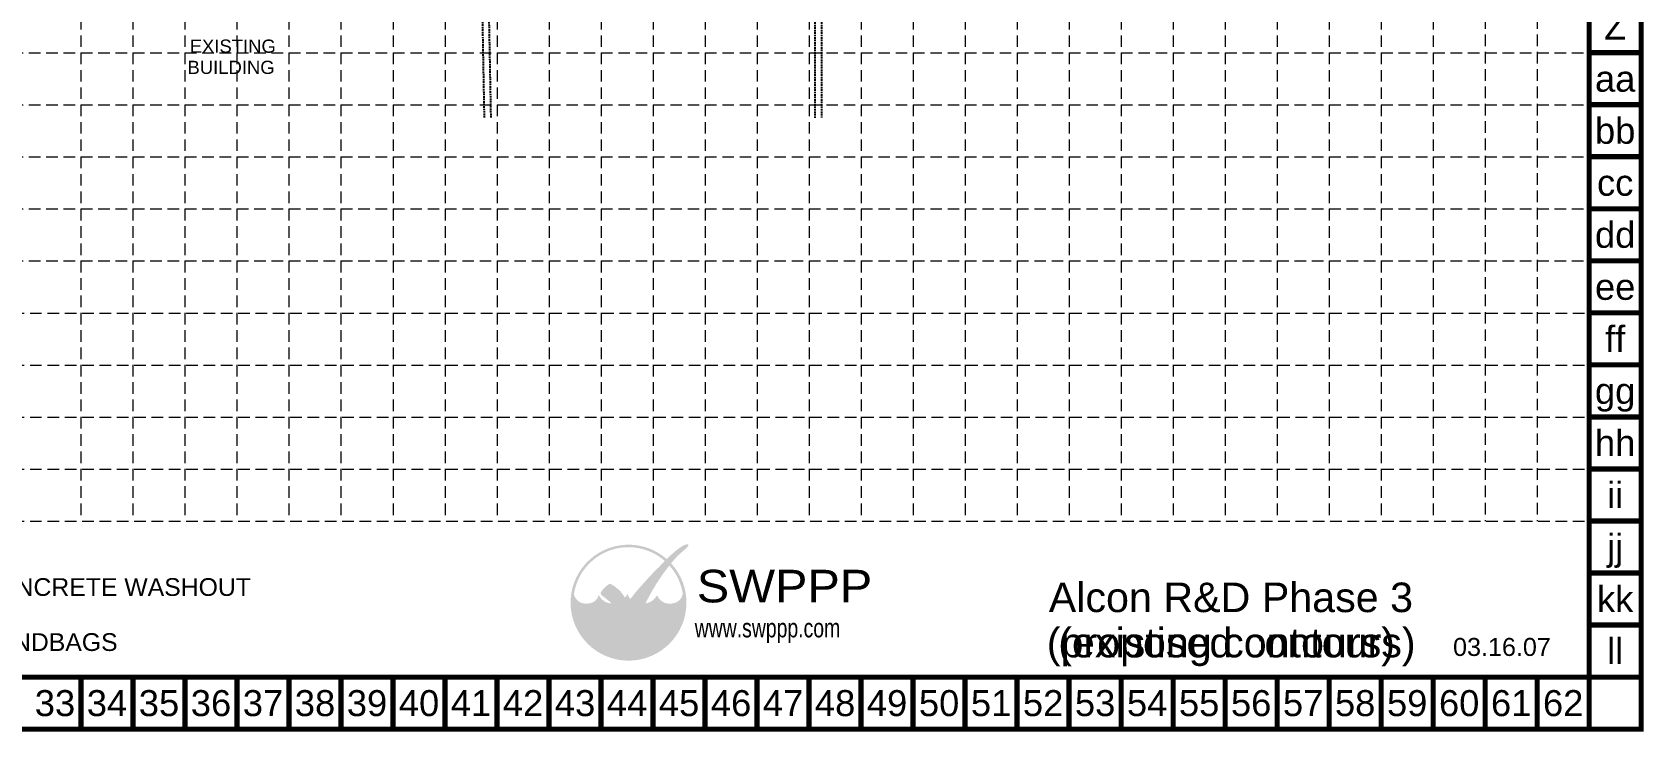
# Model space of a CAD drawing. Header units: feet. Extents: x 2331696 to 2332706, y 6924295 to 6924927.
# Drawn here: x 2332217.7 to 2332705.7, y 6924295.1 to 6924506.8 of the extents above; entities that cross this region are included whole.
import ezdxf
from ezdxf.enums import TextEntityAlignment as Align

# ---------------------------------------------------------------- set-up
doc = ezdxf.new("R2010")
doc.units = ezdxf.units.FT
doc.header["$MEASUREMENT"] = 0
doc.linetypes.add('DASHED', pattern=[0.75, 0.5, -0.25])
doc.linetypes.add('HIDDEN', pattern=[0.375, 0.25, -0.125])
for name, color, linetype in [('A-BULDG-TXT', 4, 'Continuous'), ('BASE', 7, 'Continuous'), ('EC', 35, 'Continuous'), ('EX-SD', 91, 'Continuous'), ('GRID', 254, 'HIDDEN'), ('LEGEND', 7, 'Continuous'), ('LOGO', 7, 'Continuous'), ('PC', 35, 'Continuous')]:
    doc.layers.add(name, color=color, linetype=linetype)
doc.styles.add("L200'", font='ARIAL.TTF', dxfattribs={"height": 0.001969})
doc.styles.add('LOGO1', font='Rockeb.TTF', dxfattribs={"height": 25})
doc.styles.get("Standard").update_dxf_attribs({"font": 'ARIAL.TTF'})

# ---------------------------------------------------------------- blocks, each defined once
blk = doc.blocks.new('new logo')
at = {"layer": 'LOGO'}
h = blk.add_hatch(color=170, dxfattribs=at)
h.paths.add_polyline_path([(67.4, 44.1), (66.8, 44.7), (66.3, 45.2), (66, 45.8), (65.5, 46.4), (65.1, 47.2), (64.7, 47.9), (64.4, 48.5), (64.2, 49), (63.9, 49.6), (63.7, 50.1), (63.3, 51), (62.9, 52), (62.6, 52.8), (62.4, 53.3), (62.2, 53.7), (62.1, 54.2), (61.9, 54.7), (61.7, 55.2), (61.5, 55.7), (61.3, 56.3), (61, 56.8), (60.8, 57.4), (60.5, 57.9), (60.2, 58.5), (60, 59.1), (59.7, 59.6), (59.3, 60.2), (59, 60.8), (58.7, 61.3), (58.3, 61.9), (58, 62.4), (57.6, 62.9), (57.3, 63.4), (56.9, 63.9), (56.6, 64.3), (56.3, 64.7), (55.9, 65.1), (55.6, 65.5), (55.2, 65.9), (54.9, 66.2), (54, 66.2), (52.9, 66.3), (52, 66.5), (51.5, 66.6), (50.9, 66.8), (50.3, 67), (49.4, 67.4), (48.3, 67.9), (47.3, 68.6), (46.5, 69.3), (45.7, 70), (45, 70.8), (44.4, 71.5), (44, 72.2), (43.6, 72.7), (43.4, 72.9), (43.2, 73.2), (43.1, 73.4), (43, 73.5), (42.8, 73.7), (42.7, 73.7), (42.7, 73.8), (42.6, 73.8), (42.5, 73.7), (42.5, 73.6), (42.4, 73.5), (42.4, 73.4), (42.3, 73.2), (42.2, 72.8), (42, 72.1), (41.7, 71.5), (41.4, 70.9), (41, 70.3), (40.5, 69.8), (40, 69.2), (39.4, 68.7), (38.8, 68.2), (38.1, 67.7), (37.3, 67.3), (36.5, 66.9), (35.7, 66.6), (34.9, 66.3), (34, 66.1), (33, 66), (31.9, 65.9), (30.8, 65.9), (29.6, 65.9), (28.6, 66), (27.6, 66.1), (26.7, 66.4), (25.8, 66.7), (25, 67.1), (24.1, 67.6), (23.2, 68.2), (22.4, 68.9), (21.8, 69.5), (21.4, 69.9), (21, 70.4), (20.6, 70.9), (20.2, 71.5), (19.9, 72.1), (19.5, 72.9), (19.2, 73.8), (18.9, 74.8, -0.595729), (106.3, 106.8), (107, 107.5), (107.5, 108), (108.1, 108.6, 37.93689), (112.3, 104.5), (112.1, 104.2), (111.6, 103.7), (111.1, 103.1), (110.6, 102.5, -0.146449), (123.6, 75), (123.3, 74.5), (123.1, 74), (122.9, 73.5), (122.8, 73.1), (122.5, 72.4), (122.2, 71.7), (121.9, 71.1), (121.5, 70.5), (121.1, 70), (120.7, 69.5), (120.2, 69), (119.6, 68.6), (119, 68.1), (118.4, 67.7), (117.8, 67.4), (117.1, 67), (116.5, 66.7), (115.8, 66.5), (115, 66.3), (114.3, 66.1), (113.5, 66), (112.7, 65.9), (111.9, 65.8), (111.1, 65.8), (110.3, 65.8), (109.4, 65.9), (108.6, 66), (107.7, 66.2), (106.8, 66.4), (105.9, 66.7), (105.1, 67.1), (104.3, 67.5), (103.5, 68), (102.8, 68.6), (102.1, 69.3), (101.4, 70), (100.8, 70.7), (100.2, 71.4), (99.8, 72), (99.5, 72.5), (99.4, 72.8), (99.3, 73), (99.1, 73.2), (99, 73.4), (98.9, 73.5), (98.8, 73.6), (98.7, 73.6), (98.6, 73.6), (98.5, 73.5), (98.4, 73.4), (98.4, 73.3), (98.3, 73.2), (98.2, 73), (98.1, 72.8), (97.8, 72.4), (97.4, 71.8), (96.9, 71.1), (96.4, 70.5), (95.9, 70.1), (95.4, 69.6), (94.8, 69.1), (94.2, 68.6), (93.5, 68.2), (92.8, 67.7), (91.9, 67.3), (91, 66.9), (90.1, 66.6), (89.4, 66.4), (88.6, 66.2), (87.8, 66.1), (87.6, 65.6), (87.4, 65.1), (87.1, 64.4), (86.9, 63.8), (86.6, 63), (86.3, 62.2), (85.9, 61.3), (85.6, 60.4), (85.3, 59.5), (84.9, 58.6), (84.6, 57.7), (84.2, 56.7), (83.9, 55.8), (83.5, 54.9), (83.2, 54), (82.9, 53.2), (82.6, 52.4), (82.3, 51.6), (82.1, 51), (81.9, 50.3), (81.6, 49.8), (81.3, 48.9), (80.9, 48.1), (80.5, 47.3), (80.1, 46.6), (79.6, 45.9), (79.1, 45.4), (78.6, 44.8), (78.1, 44.3), (77.6, 43.9), (77, 43.5), (76.5, 43.1), (75.9, 42.8), (75.3, 42.6), (74.6, 42.3), (73.7, 42.1), (73, 41.9), (72.2, 41.9), (71.6, 42), (70.9, 42.2), (70.1, 42.5), (69.4, 42.8), (68.7, 43.1), (68, 43.5)])
h.paths.add_polyline_path([(71.8, 72), (70.7, 73.9), (70.1, 75.2), (69.7, 74.3), (68.7, 72.6), (67.9, 71.7), (67.9, 71.5), (68.1, 71.2), (68.3, 71), (68.4, 70.8), (68.5, 70.6), (68.7, 70.4), (68.8, 70.2), (68.9, 70.1), (69, 70), (69.1, 69.8), (69.3, 69.7), (69.4, 69.7), (69.5, 69.6), (69.6, 69.5), (69.7, 69.5), (69.8, 69.4), (69.9, 69.4), (70.1, 69.3), (70.2, 69.3), (70.3, 69.2), (70.4, 69.2), (70.5, 69.2), (70.6, 69.2), (70.8, 69.2), (70.9, 69.2), (71, 69.2), (71.1, 69.2), (71.2, 69.2), (71.3, 69.2), (71.4, 69.2), (71.5, 69.2), (71.6, 69.2), (71.7, 69.3), (71.8, 69.3), (71.9, 69.3), (72, 69.4), (72.1, 69.5), (72.2, 69.5), (72.3, 69.6), (72.5, 69.6), (72.6, 69.7), (72.7, 69.8), (72.8, 69.9), (72.9, 70), (73, 70.1), (73.1, 70.2), (73.2, 70.3), (73.3, 70.4), (72.5, 71.1)], flags=17)
blk.add_hatch(color=240, dxfattribs=at).paths.add_polyline_path([(117.7, 117.3), (118.9, 118.2), (119.8, 118.9), (120.6, 119.5), (121.3, 119.9), (121.9, 120.3), (122.4, 120.6), (122.8, 120.9), (123.1, 121.1), (123.4, 121.3), (123.7, 121.4), (124, 121.6), (124.2, 121.7), (124.4, 121.8), (124.6, 121.9), (124.8, 121.9), (125, 122), (125.2, 122.1), (125.4, 122.2), (125.6, 122.2), (125.8, 122.3), (125.9, 122.4), (126.1, 122.4), (126.3, 122.5), (126.4, 122.5), (126.6, 122.6), (126.7, 122.6), (126.8, 122.7), (126.9, 122.7), (127.1, 122.7), (127.2, 122.8), (127.3, 122.8), (127.4, 122.8), (127.5, 122.8), (127.6, 122.8), (127.7, 122.8), (127.8, 122.8), (127.9, 122.8), (128, 122.8), (128.1, 122.8), (128.1, 122.8), (128.2, 122.8), (128.3, 122.8), (128.4, 122.8), (128.4, 122.7), (128.5, 122.7), (128.5, 122.7), (128.6, 122.7), (128.6, 122.6), (128.7, 122.6), (128.7, 122.6), (128.7, 122.5), (128.7, 122.5), (128.8, 122.4), (128.8, 122.4), (128.8, 122.3), (128.8, 122.3), (128.8, 122.2), (128.8, 122.1), (128.8, 122.1), (128.8, 122), (128.8, 121.9), (128.8, 121.8), (128.8, 121.8), (128.8, 121.7), (128.8, 121.6), (128.7, 121.5), (128.7, 121.4), (128.7, 121.3), (128.6, 121.3), (128.6, 121.2), (128.5, 121.1), (128.4, 121), (128.4, 120.8), (128.3, 120.7), (128.2, 120.6), (128.1, 120.4), (128, 120.3), (127.8, 120.1), (127.7, 120), (127.6, 119.8), (127.4, 119.6), (127.3, 119.4), (127.1, 119.2), (126.8, 119), (126.6, 118.8), (126.3, 118.5), (125.9, 118.2), (125.5, 117.9), (125.1, 117.5), (124.6, 117), (124, 116.6), (123.5, 116.1), (122.9, 115.6), (122.3, 115.1), (121.7, 114.5), (121.1, 114), (120.6, 113.5), (120, 113), (119.5, 112.5), (119, 112), (118.5, 111.5), (118, 111), (117.5, 110.5), (117, 109.9), (116.5, 109.4), (116, 108.8), (115.5, 108.3), (115, 107.7), (114.5, 107.1), (114, 106.6), (113.5, 106), (113, 105.4), (112.5, 104.8), (112.1, 104.2), (111.6, 103.7), (111.1, 103.1), (110.6, 102.4), (110.1, 101.8), (109.6, 101.1), (109, 100.4), (108.5, 99.7), (107.9, 98.9), (107.3, 98.1), (106.7, 97.3), (106, 96.4), (105.4, 95.6), (104.8, 94.7), (104.2, 93.9), (103.6, 93.1), (103.1, 92.3), (102.5, 91.5), (102, 90.6), (101.4, 89.8), (100.9, 89), (100.3, 88.2), (99.8, 87.3), (99.2, 86.5), (98.6, 85.6), (98.1, 84.7), (97.5, 83.8), (96.9, 82.9), (96.4, 82), (95.9, 81.1), (95.4, 80.3), (94.9, 79.5), (94.5, 78.7), (94, 78), (93.6, 77.2), (93.2, 76.5), (92.8, 75.8), (92.4, 75), (92, 74.3), (91.6, 73.5), (91.2, 72.8), (90.8, 72), (90.4, 71.3), (90, 70.6), (89.6, 69.9), (89.3, 69.3), (89, 68.7), (88.8, 68.2), (88.5, 67.7), (88.3, 67.3), (88.1, 66.9), (88, 66.5), (87.8, 66.1), (87.6, 65.6), (87.4, 65.1), (87.1, 64.4), (86.9, 63.8), (86.6, 63), (86.3, 62.2), (85.9, 61.3), (85.6, 60.4), (85.3, 59.5), (84.9, 58.6), (84.6, 57.7), (84.2, 56.7), (83.9, 55.8), (83.5, 54.9), (83.2, 54), (82.9, 53.2), (82.6, 52.4), (82.3, 51.6), (82.1, 51), (81.9, 50.3), (81.6, 49.8), (81.4, 49.2), (81.2, 48.7), (81, 48.3), (80.8, 47.9), (80.6, 47.5), (80.4, 47.1), (80.2, 46.7), (80, 46.4), (79.7, 46.1), (79.5, 45.8), (79.2, 45.5), (79, 45.2), (78.7, 44.9), (78.5, 44.7), (78.2, 44.4), (78, 44.2), (77.7, 44), (77.4, 43.8), (77.2, 43.6), (76.9, 43.4), (76.6, 43.2), (76.3, 43), (76, 42.9), (75.7, 42.7), (75.5, 42.6), (75.2, 42.5), (74.9, 42.4), (74.6, 42.3), (74.3, 42.2), (74, 42.1), (73.8, 42.1), (73.5, 42), (73.2, 42), (73, 41.9), (72.7, 41.9), (72.5, 41.9), (72.2, 41.9), (72, 42), (71.8, 42), (71.5, 42.1), (71.3, 42.1), (71.1, 42.2), (70.8, 42.2), (70.6, 42.3), (70.4, 42.4), (70.1, 42.5), (69.9, 42.6), (69.6, 42.7), (69.4, 42.8), (69.2, 42.9), (68.9, 43), (68.7, 43.1), (68.5, 43.2), (68.2, 43.4), (68, 43.6), (67.8, 43.7), (67.6, 43.9), (67.4, 44.1), (67.2, 44.3), (67, 44.5), (66.8, 44.7), (66.6, 44.9), (66.5, 45.1), (66.3, 45.4), (66.1, 45.6), (65.9, 45.9), (65.7, 46.2), (65.4, 46.6), (65.2, 47), (65, 47.4), (64.7, 47.9), (64.4, 48.5), (64.2, 49), (63.9, 49.6), (63.7, 50.1), (63.4, 50.7), (63.2, 51.3), (63, 51.8), (62.8, 52.3), (62.6, 52.8), (62.4, 53.3), (62.2, 53.7), (62.1, 54.2), (61.9, 54.7), (61.7, 55.2), (61.5, 55.7), (61.3, 56.3), (61, 56.8), (60.8, 57.4), (60.5, 57.9), (60.2, 58.5), (60, 59.1), (59.7, 59.6), (59.3, 60.2), (59, 60.8), (58.7, 61.3), (58.3, 61.9), (58, 62.4), (57.6, 62.9), (57.3, 63.4), (56.9, 63.9), (56.6, 64.3), (56.3, 64.7), (55.9, 65.1), (55.6, 65.5), (55.2, 65.9), (54.9, 66.3), (54.5, 66.6), (54.1, 67), (53.7, 67.4), (53.3, 67.8), (52.8, 68.1), (52.4, 68.5), (51.9, 68.9), (51.4, 69.3), (50.9, 69.7), (50.5, 70), (50, 70.4), (49.5, 70.8), (49.1, 71.1), (48.7, 71.5), (48.2, 71.8), (47.8, 72.1), (47.5, 72.4), (47.1, 72.7), (46.8, 72.9), (46.6, 73.1), (46.3, 73.3), (46.1, 73.5), (45.9, 73.6), (45.7, 73.8), (45.6, 73.9), (45.5, 74), (45.3, 74.2), (45.2, 74.3), (45.1, 74.4), (45, 74.6), (45, 74.7), (44.9, 74.8), (44.8, 75), (44.8, 75.1), (44.8, 75.2), (44.7, 75.4), (44.7, 75.5), (44.7, 75.7), (44.7, 75.8), (44.7, 76), (44.7, 76.1), (44.7, 76.3), (44.8, 76.4), (44.8, 76.6), (44.9, 76.7), (44.9, 76.9), (45, 77.1), (45.1, 77.2), (45.2, 77.4), (45.3, 77.6), (45.4, 77.8), (45.6, 78), (45.7, 78.2), (45.9, 78.5), (46.1, 78.7), (46.3, 79), (46.6, 79.3), (46.8, 79.5), (47.1, 79.8), (47.3, 80.1), (47.6, 80.4), (47.9, 80.7), (48.2, 81), (48.5, 81.3), (48.8, 81.6), (49.2, 81.9), (49.5, 82.2), (49.8, 82.5), (50.1, 82.7), (50.4, 83), (50.7, 83.2), (51, 83.4), (51.2, 83.6), (51.5, 83.8), (51.7, 83.9), (51.9, 84.1), (52.1, 84.2), (52.2, 84.3), (52.4, 84.4), (52.5, 84.5), (52.7, 84.5), (52.8, 84.6), (53, 84.6), (53.1, 84.6), (53.2, 84.7), (53.3, 84.7), (53.5, 84.7), (53.6, 84.7), (53.7, 84.7), (53.8, 84.7), (54, 84.7), (54.1, 84.6), (54.2, 84.6), (54.3, 84.5), (54.5, 84.5), (54.6, 84.4), (54.7, 84.4), (54.9, 84.3), (55, 84.2), (55.2, 84.1), (55.3, 84.1), (55.5, 84), (55.7, 83.9), (55.9, 83.7), (56.1, 83.6), (56.4, 83.4), (56.7, 83.2), (57, 83), (57.3, 82.8), (57.7, 82.5), (58, 82.3), (58.4, 82), (58.8, 81.7), (59.2, 81.4), (59.6, 81.1), (60, 80.8), (60.4, 80.5), (60.8, 80.2), (61.2, 79.9), (61.5, 79.6), (61.9, 79.3), (62.3, 78.9), (62.6, 78.6), (63, 78.3), (63.3, 77.9), (63.7, 77.5), (64, 77.2), (64.3, 76.8), (64.6, 76.4), (64.9, 76), (65.2, 75.6), (65.5, 75.2), (65.8, 74.8), (66.1, 74.4), (66.4, 74), (66.7, 73.6), (66.9, 73.2), (67.2, 72.8), (67.4, 72.5), (67.6, 72.1), (67.8, 71.8), (67.9, 71.5), (68.1, 71.2), (68.3, 71), (68.4, 70.8), (68.5, 70.6), (68.7, 70.4), (68.8, 70.2), (68.9, 70.1), (69, 70), (69.1, 69.8), (69.3, 69.7), (69.4, 69.7), (69.5, 69.6), (69.6, 69.5), (69.7, 69.5), (69.8, 69.4), (69.9, 69.4), (70.1, 69.3), (70.2, 69.3), (70.3, 69.2), (70.4, 69.2), (70.5, 69.2), (70.6, 69.2), (70.8, 69.2), (70.9, 69.2), (71, 69.2), (71.1, 69.2), (71.2, 69.2), (71.3, 69.2), (71.4, 69.2), (71.5, 69.2), (71.6, 69.2), (71.7, 69.3), (71.8, 69.3), (71.9, 69.3), (72, 69.4), (72.1, 69.5), (72.2, 69.5), (72.3, 69.6), (72.5, 69.6), (72.6, 69.7), (72.7, 69.8), (72.8, 69.9), (72.9, 70), (73, 70.1), (73.1, 70.2), (73.2, 70.3), (73.3, 70.5), (73.5, 70.6), (73.6, 70.8), (73.7, 70.9), (73.9, 71.1), (74, 71.3), (74.2, 71.5), (74.3, 71.8), (74.5, 72), (74.7, 72.3), (74.9, 72.6), (75.1, 72.8), (75.3, 73.1), (75.6, 73.5), (75.8, 73.8), (76.1, 74.1), (76.4, 74.5), (76.7, 74.9), (77, 75.3), (77.3, 75.7), (77.7, 76.1), (78, 76.5), (78.4, 77), (78.8, 77.4), (79.2, 77.9), (79.6, 78.4), (80, 78.9), (80.5, 79.5), (81, 80), (81.5, 80.6), (82, 81.1), (82.5, 81.7), (83, 82.3), (83.6, 82.9), (84.1, 83.5), (84.7, 84.1), (85.2, 84.7), (85.7, 85.3), (86.2, 85.8), (86.7, 86.4), (87.2, 86.9), (87.7, 87.4), (88.1, 87.9), (88.6, 88.5), (89.1, 89), (89.5, 89.5), (90, 90.1), (90.5, 90.6), (91, 91.2), (91.5, 91.7), (92.1, 92.3), (92.6, 92.9), (93.2, 93.5), (93.8, 94.1), (94.4, 94.8), (95, 95.4), (95.6, 96), (96.3, 96.7), (96.9, 97.3), (97.6, 98), (98.2, 98.6), (98.8, 99.2), (99.4, 99.8), (100, 100.3), (100.5, 100.9), (101.1, 101.4), (101.6, 102), (102.1, 102.5), (102.7, 103.1), (103.2, 103.6), (103.7, 104.1), (104.2, 104.7), (104.8, 105.2), (105.3, 105.8), (105.9, 106.3), (106.4, 106.9), (107, 107.5), (107.5, 108), (108.1, 108.6), (108.7, 109.2), (109.3, 109.8), (109.9, 110.3), (110.4, 110.9), (111, 111.5), (111.6, 112), (112.2, 112.6), (112.8, 113.1), (113.4, 113.6), (114, 114.2), (114.6, 114.7), (115.3, 115.3), (116, 115.9), (116.8, 116.6)])
at = {"layer": 'LOGO', "style": 'LOGO1'}
for s, height, width, p in [('SWPPP', 31.32, 1.115, (137, 67)), ('www.swppp.com', 18.112, 0.77, (135, 33.4))]:
    blk.add_text(s, height=height, dxfattribs=dict(at, width=width)).set_placement(p)

msp = doc.modelspace()

# ---------------------------------------------------------------- linework, layer by layer
at = {"layer": 'BASE', "color": 9}
msp.add_line((2332689.2, 6924910.15), (2332689.2, 6924311.65), dxfattribs=at)
at = {"layer": 'BASE', "const_width": 1.57}
msp.add_lwpolyline([(2331696.95, 6924295.9), (2332704.95, 6924295.9), (2332704.95, 6924925.9), (2331696.95, 6924925.9)], close=True, dxfattribs=at)
for points in [[(2332689.2, 6924295.9), (2332689.2, 6924910.15)], [(2332704.95, 6924500.65), (2332689.2, 6924500.65)], [(2332704.95, 6924484.9), (2332689.2, 6924484.9)], [(2332704.95, 6924469.15), (2332689.2, 6924469.15)], [(2332704.95, 6924453.4), (2332689.2, 6924453.4)], [(2332704.95, 6924437.65), (2332689.2, 6924437.65)], [(2332704.95, 6924421.9), (2332689.2, 6924421.9)], [(2332704.95, 6924406.15), (2332689.2, 6924406.15)], [(2332704.95, 6924390.4), (2332689.2, 6924390.4)], [(2332704.95, 6924374.65), (2332689.2, 6924374.65)], [(2332704.95, 6924358.9), (2332689.2, 6924358.9)], [(2332704.95, 6924343.15), (2332689.2, 6924343.15)], [(2332704.95, 6924327.4), (2332689.2, 6924327.4)], [(2332690.24, 6924311.65), (2331696.95, 6924311.65)], [(2332232.45, 6924295.9), (2332232.45, 6924311.65)], [(2332248.2, 6924295.9), (2332248.2, 6924311.65)], [(2332263.95, 6924295.9), (2332263.95, 6924311.65)], [(2332279.7, 6924295.9), (2332279.7, 6924311.65)], [(2332295.45, 6924295.9), (2332295.45, 6924311.65)], [(2332311.2, 6924295.9), (2332311.2, 6924311.65)], [(2332326.95, 6924295.9), (2332326.95, 6924311.65)], [(2332342.7, 6924295.9), (2332342.7, 6924311.65)], [(2332358.45, 6924295.9), (2332358.45, 6924311.65)], [(2332374.2, 6924295.9), (2332374.2, 6924311.65)], [(2332389.95, 6924295.9), (2332389.95, 6924311.65)], [(2332405.7, 6924295.9), (2332405.7, 6924311.65)], [(2332421.45, 6924295.9), (2332421.45, 6924311.65)], [(2332437.2, 6924295.9), (2332437.2, 6924311.65)], [(2332452.95, 6924295.9), (2332452.95, 6924311.65)], [(2332468.7, 6924295.9), (2332468.7, 6924311.65)], [(2332484.45, 6924295.9), (2332484.45, 6924311.65)], [(2332500.2, 6924295.9), (2332500.2, 6924311.65)], [(2332515.95, 6924295.9), (2332515.95, 6924311.65)], [(2332531.7, 6924295.9), (2332531.7, 6924311.65)], [(2332547.45, 6924295.9), (2332547.45, 6924311.65)], [(2332563.2, 6924295.9), (2332563.2, 6924311.65)], [(2332578.95, 6924295.9), (2332578.95, 6924311.65)], [(2332594.7, 6924295.9), (2332594.7, 6924311.65)], [(2332610.45, 6924295.9), (2332610.45, 6924311.65)], [(2332626.2, 6924295.9), (2332626.2, 6924311.65)], [(2332641.95, 6924295.9), (2332641.95, 6924311.65)], [(2332657.7, 6924295.9), (2332657.7, 6924311.65)], [(2332673.45, 6924295.9), (2332673.45, 6924311.65)], [(2332704.95, 6924311.65), (2332689.2, 6924311.65)]]:
    msp.add_lwpolyline(points, dxfattribs=at)
at = {"layer": 'EX-SD', "color": 143, "linetype": 'DASHED'}
for p, q in [((2332353.76, 6924523.49), (2332354.56, 6924480.82)), ((2332355.75, 6924523.53), (2332356.56, 6924480.82))]:
    msp.add_line(p, q, dxfattribs=at)
for points in [[(2332454.62, 6924635.1), (2332454.75, 6924480.98)], [(2332456.62, 6924635.1), (2332456.75, 6924480.99)]]:
    msp.add_lwpolyline(points, dxfattribs=at)
at = {"layer": 'GRID', "color": 252, "linetype": 'HIDDEN', "lineweight": 0, "ltscale": 14}
for p, q in [((2332232.45, 6924910.15), (2332232.45, 6924358.83)), ((2332248.2, 6924910.15), (2332248.2, 6924358.83)), ((2332263.95, 6924910.15), (2332263.95, 6924358.83)), ((2332279.7, 6924910.15), (2332279.7, 6924358.83)), ((2332295.45, 6924910.15), (2332295.45, 6924358.83)), ((2332311.2, 6924910.15), (2332311.2, 6924358.83)), ((2332326.95, 6924910.15), (2332326.95, 6924358.83)), ((2332342.7, 6924910.15), (2332342.7, 6924358.83)), ((2332358.45, 6924910.15), (2332358.45, 6924358.83)), ((2332374.2, 6924910.15), (2332374.2, 6924358.83)), ((2332389.95, 6924910.15), (2332389.95, 6924358.83)), ((2332405.7, 6924910.15), (2332405.7, 6924358.83)), ((2332421.45, 6924910.15), (2332421.45, 6924358.83)), ((2332437.2, 6924910.15), (2332437.2, 6924358.83)), ((2332452.95, 6924910.15), (2332452.95, 6924358.83)), ((2332468.7, 6924910.15), (2332468.7, 6924358.83)), ((2332484.45, 6924910.15), (2332484.45, 6924358.83)), ((2332500.2, 6924910.15), (2332500.2, 6924358.83)), ((2332515.95, 6924910.15), (2332515.95, 6924358.83)), ((2332531.7, 6924910.15), (2332531.7, 6924358.83)), ((2332547.45, 6924910.15), (2332547.45, 6924358.83)), ((2332563.2, 6924910.15), (2332563.2, 6924358.83)), ((2332578.95, 6924910.15), (2332578.95, 6924358.83)), ((2332594.7, 6924910.15), (2332594.7, 6924358.83)), ((2332610.45, 6924910.15), (2332610.45, 6924358.83)), ((2332626.2, 6924910.15), (2332626.2, 6924358.83)), ((2332641.95, 6924910.15), (2332641.95, 6924358.83)), ((2332657.67, 6924910.41), (2332657.67, 6924358.83)), ((2332673.42, 6924910.41), (2332673.42, 6924358.83)), ((2331712.7, 6924500.65), (2332689.2, 6924500.65)), ((2331712.7, 6924484.9), (2332689.2, 6924484.9)), ((2331712.7, 6924469.15), (2332689.2, 6924469.15)), ((2331712.7, 6924453.4), (2332689.2, 6924453.4)), ((2331712.7, 6924437.65), (2332689.2, 6924437.65)), ((2331713.05, 6924421.83), (2332689.55, 6924421.83)), ((2331713.05, 6924406.08), (2332689.55, 6924406.08)), ((2331713.05, 6924390.33), (2332689.55, 6924390.33)), ((2331713.05, 6924374.58), (2332689.55, 6924374.58)), ((2331713.05, 6924358.83), (2332689.55, 6924358.83))]:
    msp.add_line(p, q, dxfattribs=at)

# ---------------------------------------------------------------- block references
at = {"layer": 'GRID', "ltscale": 500, "xscale": 0.3149999999877764, "yscale": 0.315000000060536, "zscale": 0.315}
msp.add_blockref('new logo', (2332375.8, 6924313.16), dxfattribs=at)

# ---------------------------------------------------------------- texts
msp.add_text('Alcon R&D Phase 3', height=8.9358).set_placement((2332525.55, 6924331.33))
at = {"layer": 'A-BULDG-TXT', "color": 7}
for s, p in [('EXISTING', (2332265.38, 6924500.62)), ('BUILDING', (2332264.71, 6924494.21))]:
    msp.add_text(s, height=4, dxfattribs=at).set_placement(p)
at = {"layer": 'BASE'}
for s, height, p in [('Z', 7.88, (2332697.08, 6924508.53)), ('aa', 7.875, (2332697.08, 6924492.78)), ('bb', 7.875, (2332697.08, 6924477.03)), ('cc', 7.875, (2332697.08, 6924461.28)), ('dd', 7.875, (2332697.08, 6924445.53)), ('ee', 7.875, (2332697.08, 6924429.78)), ('ff', 7.875, (2332697.08, 6924414.03)), ('gg', 7.875, (2332697.08, 6924398.28)), ('hh', 7.875, (2332697.08, 6924382.53)), ('ii', 7.875, (2332697.08, 6924366.78)), ('kk', 7.875, (2332697.08, 6924335.28)), ('ll', 7.875, (2332697.08, 6924319.53)), ('33', 7.875, (2332224.58, 6924303.78)), ('34', 7.875, (2332240.33, 6924303.78)), ('35', 7.875, (2332256.08, 6924303.78)), ('36', 7.875, (2332271.83, 6924303.78)), ('37', 7.875, (2332287.58, 6924303.78)), ('38', 7.875, (2332303.33, 6924303.78)), ('39', 7.875, (2332319.08, 6924303.78)), ('40', 7.875, (2332334.83, 6924303.78)), ('41', 7.875, (2332350.58, 6924303.78)), ('42', 7.875, (2332366.33, 6924303.78)), ('43', 7.875, (2332382.08, 6924303.78)), ('44', 7.875, (2332397.83, 6924303.78)), ('46', 7.875, (2332429.33, 6924303.78)), ('47', 7.875, (2332445.08, 6924303.78)), ('48', 7.875, (2332460.83, 6924303.78)), ('49', 7.875, (2332476.58, 6924303.78)), ('50', 7.875, (2332492.33, 6924303.78)), ('51', 7.875, (2332508.08, 6924303.78)), ('52', 7.875, (2332523.83, 6924303.78)), ('53', 7.875, (2332539.58, 6924303.78)), ('54', 7.875, (2332555.33, 6924303.78)), ('55', 7.875, (2332571.08, 6924303.78)), ('56', 7.875, (2332586.83, 6924303.78)), ('57', 7.875, (2332602.58, 6924303.78)), ('58', 7.875, (2332618.33, 6924303.78)), ('59', 7.875, (2332634.08, 6924303.78)), ('60', 7.875, (2332649.83, 6924303.78)), ('62', 7.875, (2332681.33, 6924303.78))]:
    msp.add_text(s, height=height, dxfattribs=at).set_placement(p, align=Align.MIDDLE_CENTER)
at = {"layer": 'BASE', "width": 1}
for s, p in [('jj', (2332697.08, 6924351.03)), ('45', (2332413.58, 6924303.78)), ('61', (2332665.58, 6924303.78))]:
    msp.add_text(s, height=7.875, dxfattribs=at).set_placement(p, align=Align.MIDDLE_CENTER)
at = {"layer": 'BASE'}
msp.add_text('03.16.07', height=5.447, dxfattribs=at).set_placement((2332662.79, 6924318.06), align=Align.CENTER)
at = {"layer": 'EC', "color": 7}
msp.add_text(' (existing contours)', height=8.9358, dxfattribs=at).set_placement((2332524.94, 6924317.63))
at = {"layer": 'LEGEND', "style": "L200'"}
for s, height, p in [('CONCRETE WASHOUT', 5.3706, (2332201.4, 6924336.23)), ('SANDBAGS', 5.371, (2332201.86, 6924319.57))]:
    msp.add_text(s, height=height, dxfattribs=at).set_placement(p)
at = {"layer": 'PC', "color": 7}
msp.add_text('(proposed contours)', height=8.9358, dxfattribs=at).set_placement((2332524.94, 6924317.63))

doc.saveas('drawing.dxf')
